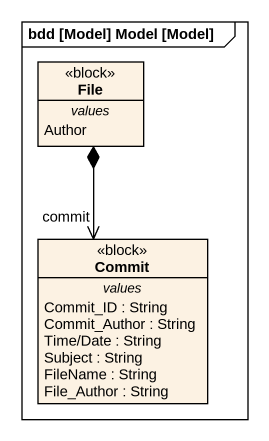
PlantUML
@startuml
mainframe bdd [Model] Model [Model]
hide circle
hide empty members
class "File" as File_ <<block>> {
  -- values --
  Author
}
class Commit <<block>> {
  -- values --
  Commit_ID : String
  Commit_Author : String
  Time/Date : String
  Subject : String
  FileName : String
  File_Author : String
}
File_ *--> "commit" Commit
@enduml
